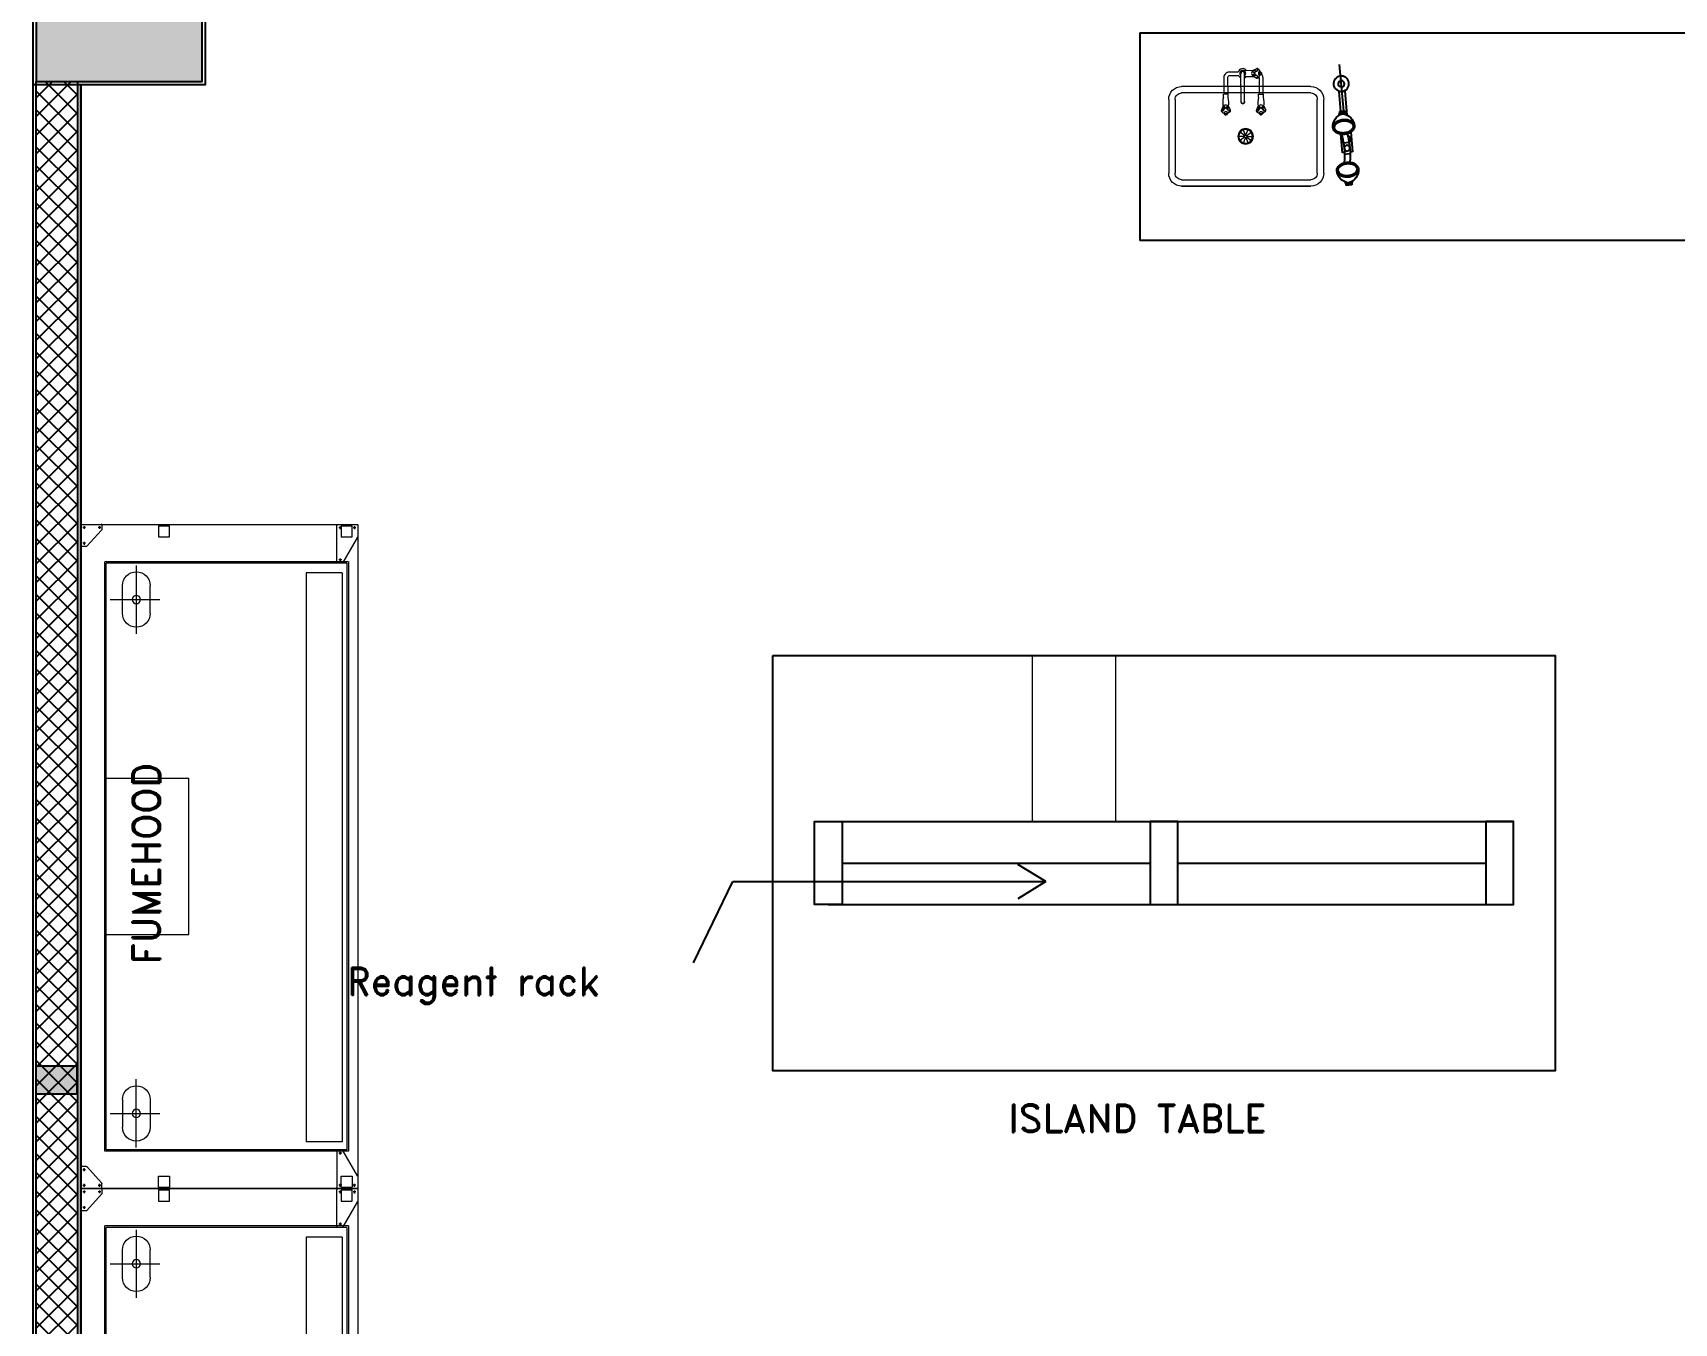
# Model space of a CAD drawing. Header units: millimetres. Extents: x -661525 to 498941, y 282148 to 1359693.
# Drawn here: x -253052 to -247122, y 616089 to 620751 of the extents above; entities that cross this region are included whole.
import ezdxf

# ---------------------------------------------------------------- set-up
doc = ezdxf.new("R2010")
doc.units = ezdxf.units.MM
doc.header["$LTSCALE"] = 2.5
doc.layers.get('0').update_dxf_attribs({"linetype": 'CONTINUOUS'})
for name, color, linetype in [('A-ANNO-TEXT', 7, 'CONTINUOUS'), ('A-COLS', 7, 'CONTINUOUS'), ('A-COLS-PATT', 252, 'CONTINUOUS'), ('A-WALL-2', 8, 'CONTINUOUS'), ('A-WALL-PATT-150', 8, 'CONTINUOUS'), ('A-WALL-PLAS', 8, 'CONTINUOUS'), ('equipmemt', 3, 'CONTINUOUS'), ('I-FURN', 14, 'CONTINUOUS')]:
    doc.layers.add(name, color=color, linetype=linetype)
doc.layers.add('DIM', color=47, linetype='CONTINUOUS', lineweight=18)
doc.layers.add('lab furniture', color=34, linetype='CONTINUOUS', lineweight=18)
doc.layers.get('equipmemt').off()
doc.styles.add('ROMAND', font='ROMAND')

# ---------------------------------------------------------------- blocks, each defined once
blk = doc.blocks.new('1800')
at = {"layer": 'lab furniture', "color": 8}
for p, q in [((38363586.4, 110663.2), (38363596.5, 110663.2)), ((38363591.5, 110668.3), (38363591.5, 110658.1)), ((38365972.5, 110663.2), (38365962.4, 110663.2)), ((38365967.5, 110668.3), (38365967.5, 110658.1)), ((38363586.4, 110612.2), (38363596.5, 110612.2)), ((38363591.5, 110617.3), (38363591.5, 110607.1)), ((38363702.4, 110612.2), (38363712.5, 110612.2)), ((38363707.5, 110617.3), (38363707.5, 110607.1)), ((38365972.5, 110612.2), (38365962.4, 110612.2)), ((38365967.5, 110617.3), (38365967.5, 110607.1)), ((38363579.5, 110125.2), (38363579.5, 109675.2)), ((38364497, 109765.3), (38364497, 110065.2)), ((38364497, 110065.2), (38365062, 110065.2)), ((38365062, 109765.3), (38365062, 110065.2)), ((38363579.5, 109677.5), (38363579.5, 109748.2)), ((38363586.1, 109742.3), (38363596.2, 109742.3)), ((38363591.1, 109747.4), (38363591.1, 109737.2)), ((38365062, 109765.3), (38364497, 109765.3)), ((38365972.9, 109742.3), (38365962.7, 109742.3)), ((38365967.9, 109747.4), (38365967.9, 109737.2)), ((38365979.5, 109677.5), (38365979.5, 109748.2)), ((38365979.5, 109677.5), (38365979.5, 109748.2)), ((38363657.2, 109675.2), (38363581.7, 109675.2)), ((38363586.1, 109686.8), (38363596.2, 109686.8)), ((38363591.1, 109691.9), (38363591.1, 109681.7)), ((38363642.9, 109686.8), (38363653, 109686.8)), ((38363647.9, 109691.9), (38363647.9, 109681.7)), ((38365901.7, 109675.2), (38365977.2, 109675.2)), ((38365916.1, 109686.8), (38365905.9, 109686.8)), ((38365911, 109691.9), (38365911, 109681.7)), ((38365972.9, 109686.8), (38365962.7, 109686.8)), ((38365967.9, 109691.9), (38365967.9, 109681.7))]:
    blk.add_line(p, q, dxfattribs=at)
at = {"layer": 'lab furniture', "color": 8, "ltscale": 40}
for p, q in [((38363625.4, 110674.7), (38363717.5, 110621.4)), ((38363715.5, 110600.2), (38363583.5, 110600.2)), ((38363719.5, 110617.9), (38363719.5, 110604.2)), ((38363581.7, 109750.4), (38363598.5, 109750.4)), ((38363599.9, 109749.9), (38363658.8, 109695.9)), ((38365959, 109749.9), (38365900.1, 109695.9)), ((38365977.2, 109750.4), (38365960.5, 109750.4)), ((38363659.5, 109694.3), (38363659.5, 109677.5)), ((38365899.5, 109694.3), (38365899.5, 109677.5))]:
    blk.add_line(p, q, dxfattribs=at)
at = {"layer": 'lab furniture', "color": 8, "ltscale": 300}
for p, q in [((38365933.5, 110674.7), (38365841.5, 110621.4)), ((38365844.5, 110641.2), (38363714.5, 110641.2)), ((38363714.5, 110641.2), (38363714.5, 109761.2)), ((38365839.5, 110636.2), (38363719.5, 110636.2)), ((38363719.5, 110636.2), (38363719.5, 109766.2)), ((38365803.9, 110618.7), (38363748.9, 110618.7)), ((38365803.9, 110618.7), (38365803.9, 110488.7)), ((38365839.5, 110636.2), (38365839.5, 109766.2)), ((38365839.5, 110617.9), (38365839.5, 110604.2)), ((38365843.5, 110600.2), (38365975.5, 110600.2)), ((38365844.5, 110641.2), (38365844.5, 109761.2)), ((38365856.5, 110612.2), (38365846.4, 110612.2)), ((38365851.5, 110617.3), (38365851.5, 110607.1)), ((38365803.9, 110488.7), (38363748.9, 110488.7)), ((38363714.5, 109761.2), (38365844.5, 109761.2)), ((38363719.5, 109766.2), (38365839.5, 109766.2))]:
    blk.add_line(p, q, dxfattribs=at)
at = {"layer": 'lab furniture', "color": 8, "ltscale": 20}
for p, q in [((38363624.5, 110655.2), (38363584.5, 110655.2)), ((38363624.5, 110655.2), (38363584.5, 110655.2)), ((38363584.5, 110615.2), (38363584.5, 110655.2)), ((38363584.5, 110615.2), (38363624.5, 110615.2)), ((38363624.5, 110615.2), (38363624.5, 110655.2)), ((38365934.5, 110655.2), (38365974.5, 110655.2)), ((38365934.5, 110615.2), (38365934.5, 110655.2)), ((38365974.5, 110615.2), (38365934.5, 110615.2)), ((38365974.5, 110615.2), (38365974.5, 110655.2)), ((38363624.5, 109995.2), (38363584.5, 109995.2)), ((38363584.5, 109955.2), (38363584.5, 109995.2)), ((38363584.5, 109955.2), (38363624.5, 109955.2)), ((38363624.5, 109955.2), (38363624.5, 109995.2)), ((38365934.5, 109995.2), (38365974.5, 109995.2)), ((38365934.5, 109955.2), (38365934.5, 109995.2)), ((38365974.5, 109955.2), (38365934.5, 109955.2)), ((38365974.5, 109955.2), (38365974.5, 109995.2))]:
    blk.add_line(p, q, dxfattribs=at)
at = {"layer": 'lab furniture', "color": 8, "ltscale": 85}
for p, q in [((38363748.9, 110618.7), (38363748.9, 110488.7)), ((38363901.2, 109925.2), (38363801.2, 109925.2)), ((38365657.8, 109925.2), (38365757.8, 109925.2)), ((38363901.2, 109825.2), (38363801.2, 109825.2)), ((38365657.8, 109825.2), (38365757.8, 109825.2))]:
    blk.add_line(p, q, dxfattribs=at)
at = {"layer": 'lab furniture', "color": 8, "ltscale": 30}
for p, q in [((38363850.9, 109781.2), (38363851.2, 109959.7)), ((38365708, 109781.2), (38365707.8, 109959.7)), ((38363727.9, 109875.2), (38363974.4, 109875.2)), ((38365831, 109875.2), (38365584.5, 109875.2))]:
    blk.add_line(p, q, dxfattribs=at)
at = {"layer": 'lab furniture', "color": 8}
blk.add_lwpolyline([(38363579.5, 110675.2), (38363579.5, 109675.2), (38365979.5, 109675.2), (38365979.5, 110675.2)], close=True, dxfattribs=at)
at = {"layer": 'lab furniture', "color": 8, "ltscale": 40}
for centre in [(38363591.5, 110663.2), (38365967.5, 110663.2), (38363591.5, 110612.2), (38363707.5, 110612.2), (38365967.5, 110612.2), (38363591.1, 109742.3), (38365967.8, 109742.3), (38363591.1, 109686.8), (38363647.9, 109686.8), (38365911, 109686.8), (38365967.8, 109686.8)]:
    blk.add_circle(centre, 2.5, dxfattribs=at)
at = {"layer": 'lab furniture', "color": 8, "ltscale": 300}
blk.add_circle((38365851.5, 110612.2), 2.5, dxfattribs=at)
at = {"layer": 'lab furniture', "color": 8, "ltscale": 85}
for centre in [(38363851.2, 109875.2), (38365707.8, 109875.2)]:
    blk.add_circle(centre, 15, dxfattribs=at)
at = {"layer": 'lab furniture', "color": 8, "ltscale": 40}
for centre, radius, start, end in [((38363623.4, 110671.2), 4, 59.93142, 90), ((38363715.5, 110604.2), 4, 270, 0), ((38363715.5, 110617.9), 4, 0, 59.93142), ((38365975.5, 110604.2), 4, 270, 0), ((38363581.7, 109748.2), 2.27, 90, 180), ((38363598.5, 109748.2), 2.27, 47.50289, 90), ((38365960.5, 109748.2), 2.27, 90, 132.49711), ((38365977.2, 109748.2), 2.27, 0, 90), ((38365981.7, 109748.2), 2.27, 90, 180), ((38363657.2, 109677.5), 2.27, 270, 0), ((38363657.2, 109694.3), 2.27, 0, 47.50289), ((38365901.7, 109694.3), 2.27, 132.49711, 180), ((38365901.7, 109677.5), 2.27, 180, 270)]:
    blk.add_arc(centre, radius, start, end, dxfattribs=at)
at = {"layer": 'lab furniture', "color": 8}
for centre, start, end in [((38365935.5, 110671.2), 90, 120.06858), ((38363583.5, 110604.2), 180, 270)]:
    blk.add_arc(centre, 4, start, end, dxfattribs=at)
at = {"layer": 'lab furniture', "color": 8, "ltscale": 300}
for centre, start, end in [((38365843.5, 110617.9), 120.06858, 180), ((38365843.5, 110604.2), 180, 270)]:
    blk.add_arc(centre, 4, start, end, dxfattribs=at)
at = {"layer": 'lab furniture', "color": 8, "ltscale": 85}
for centre, start, end in [((38363801.2, 109875.2), 90, 270), ((38363901.2, 109875.2), 270, 90), ((38365657.8, 109875.2), 90, 270), ((38365757.8, 109875.2), 270, 90)]:
    blk.add_arc(centre, 50, start, end, dxfattribs=at)
blk = doc.blocks.new('chiller')
at = {"layer": 'DIM', "color": 3}
for p, q in [((-387708.4, 673884.8), (-387408.4, 673884.8)), ((-387708.4, 673284.8), (-387708.4, 673884.8)), ((-387408.4, 673884.8), (-387408.4, 673284.8)), ((-387408.4, 673284.8), (-387708.4, 673284.8))]:
    blk.add_line(p, q, dxfattribs=at)

msp = doc.modelspace()

# ---------------------------------------------------------------- hatches: boundary and pattern name
at = {"layer": 'A-COLS-PATT'}
h = msp.add_hatch(color=256, dxfattribs=at)
h.dxf.hatch_style = 1
h.paths.add_polyline_path([(-252439.7, 621375.4), (-253039.7, 621375.4), (-253039.7, 620575.4), (-252439.7, 620575.4)])
h = msp.add_hatch(color=256, dxfattribs=at)
h.dxf.hatch_style = 1
h.paths.add_polyline_path([(-253041, 616917.6), (-252891, 616917.6), (-252891, 617017.6), (-253041, 617017.6)])
at = {"layer": 'A-WALL-PATT-150'}
h = msp.add_hatch(dxfattribs=at)
h.set_pattern_fill('ANSI37', color=254, scale=15, angle=360, style=0)
h.set_pattern_definition([(45, (95585.91, -161090.75), (-33.6759605, 33.6759605), []), (135, (95585.91, -161090.75), (-33.6759605, -33.6759605), [])])
h.paths.add_polyline_path([(-253039.7, 609454.3), (-252889.7, 609454.3), (-252889.7, 620575.4), (-253039.7, 620575.4)])

# ---------------------------------------------------------------- linework, layer by layer
at = {"color": 1, "linetype": 'ByBlock'}
for p, q in [((-248315.4, 620468), (-248330.8, 620637.2)), ((-248332.2, 620538.9), (-248311.7, 620540.7)), ((-248325.7, 620467.1), (-248332.2, 620538.9)), ((-248311.7, 620540.7), (-248303.8, 620454.6)), ((-248310.3, 620468.5), (-248330.8, 620466.6)), ((-248330.8, 620466.6), (-248330.2, 620459.8)), ((-248309.7, 620461.7), (-248310.3, 620468.5)), ((-248320.3, 620317.6), (-248326.4, 620384.9)), ((-248289.9, 620392.2), (-248283.4, 620321)), ((-248312.6, 620318.4), (-248320.3, 620317.6)), ((-248316.2, 620354.2), (-248295.7, 620356.1)), ((-248312.5, 620313.2), (-248291.9, 620315.1)), ((-248283.4, 620321), (-248292.1, 620320.2)), ((-248306.5, 620200), (-248307.1, 620206.8)), ((-248286, 620201.9), (-248306.5, 620200)), ((-248286.6, 620208.6), (-248286, 620201.9))]:
    msp.add_line(p, q, dxfattribs=at)
at = {"color": 1, "linetype": 'ByBlock', "extrusion": (0, 0, -1)}
for centre, major_axis, start_param, end_param in [((-248324.5, 620567.5), (-18.8, 20.5), 1.570795, 7.85398), ((-248324.5, 620567.5), (-7.65, 8.35), 1.570797298100033, 7.85398260527962), ((-248305.8, 620412.4), (-33, 36), 5.364691, 6.734164), ((-248325.3, 620404.9), (-20.5, 22.3), 5.90202, 6.328058), ((-248325.3, 620404.9), (-17, 18.5), 5.902018, 6.328055), ((-248318.2, 620396.4), (-27.9, 30.5), 0.044872, 0.371435), ((-248318.2, 620396.4), (-24.5, 26.7), 0.044871, 0.371435), ((-248312.8, 620382.5), (-38, 41.5), 0.371434, 0.65108), ((-248323.2, 620454.4), (-5.95, 6.49), 5.363466, 5.824853), ((-248321.2, 620453.7), (-7.34, 8.01), 5.824846, 6.239637), ((-248312.8, 620382.5), (-34.5, 37.7), 0.371421, 0.651067), ((-248319.9, 620452.3), (-8.6, 9.38), 6.239653, 6.601973), ((-248318.9, 620450.2), (-10.2, 11.1), 0.318779, 0.651076), ((-248318.9, 620450.2), (-10.2, 11.1), 0.651088, 0.983385), ((-248325.1, 620410.6), (-33, 36), 0.851183, 2.220656), ((-248312.8, 620382.5), (-38, 41.5), 0.651082, 0.930727), ((-248312.8, 620382.5), (-34.5, 37.7), 0.651074, 0.930719), ((-248318.4, 620452.5), (-8.6, 9.38), 0.983373, 1.345693), ((-248317.3, 620454), (-7.34, 8.01), 1.345701, 1.760492), ((-248315.6, 620455.1), (-5.95, 6.49), 1.760489, 2.221877), ((-248310, 620397.2), (-24.5, 26.7), 0.930735, 1.257299), ((-248310, 620397.2), (-27.9, 30.5), 0.930728, 1.257292), ((-248304.6, 620406.8), (-17, 18.5), 1.257289, 1.683326), ((-248304.6, 620406.8), (-20.5, 22.3), 1.25729, 1.683328), ((-248295.5, 620413.4), (-9.5, 10.3), 1.683327, 2.221877), ((-248295.5, 620413.4), (-12.9, 14.1), 1.683329, 2.221879), ((-248335.3, 620409.7), (-12.9, 14.1), 5.363474, 5.902023), ((-248335.3, 620409.7), (-12.9, 14.1), 4.824921, 5.36347), ((-248326.3, 620416.3), (-20.5, 22.3), 4.398881, 4.824919), ((-248335.3, 620409.7), (-9.5, 10.3), 5.363468, 5.902018), ((-248335.3, 620409.7), (-9.5, 10.3), 4.824918, 5.363468), ((-248326.3, 620416.3), (-17, 18.5), 4.398882, 4.82492), ((-248320.9, 620425.9), (-27.9, 30.5), 4.072319, 4.398882), ((-248320.9, 620425.9), (-24.5, 26.7), 4.072311, 4.398875), ((-248318.1, 620440.5), (-38, 41.5), 3.792666, 4.072311), ((-248318.1, 620440.5), (-34.5, 37.7), 3.792678, 4.072324), ((-248572.1, 620310.2), (-175.4, 191.4), 2.022399, 2.421354), ((-248306.1, 620365.5), (-10.4, 11.4), 4.592533, 5.906518), ((-248318.1, 620440.5), (-34.5, 37.7), 3.513023, 3.792668), ((-248318.1, 620440.5), (-38, 41.5), 3.513034, 3.792679), ((-248551.6, 620312.1), (-175.4, 191.4), 2.022399, 2.421354), ((-248306.1, 620365.5), (-10.4, 11.4), 1.07652, 3.120709), ((-248312.7, 620426.6), (-24.5, 26.7), 3.186464, 3.513028), ((-248312.7, 620426.6), (-27.9, 30.5), 3.186463, 3.513026), ((-248305.6, 620418.2), (-17, 18.5), 2.760427, 3.186465), ((-248305.6, 620418.2), (-20.5, 22.3), 2.760426, 3.186463), ((-248295.5, 620413.4), (-9.5, 10.3), 2.221869, 2.760419), ((-248295.5, 620413.4), (-12.9, 14.1), 2.221877, 2.760426), ((-248303.3, 620334.7), (-6.96, 7.59), 1.570797, 7.853982), ((-248321.2, 620255.1), (-12.9, 14.1), 5.363471, 5.902021), ((-248291.7, 620257.9), (-33, 36), 3.992775, 5.362248), ((-248321.2, 620255.1), (-12.9, 14.1), 4.824916, 5.363465), ((-248311.2, 620250.3), (-20.5, 22.3), 5.902018, 6.328056), ((-248312.2, 620261.7), (-20.5, 22.3), 4.398884, 4.824922), ((-248321.2, 620255.1), (-9.5, 10.3), 5.363476, 5.902026), ((-248321.2, 620255.1), (-9.5, 10.3), 4.824925, 5.363474), ((-248311.2, 620250.3), (-17, 18.5), 5.90202, 6.328058), ((-248312.2, 620261.7), (-17, 18.5), 4.398882, 4.82492), ((-248304.1, 620241.8), (-27.9, 30.5), 0.04487, 0.371433), ((-248304.1, 620241.8), (-24.5, 26.7), 0.044872, 0.371435), ((-248298.7, 620227.9), (-38, 41.5), 0.371424, 0.65107), ((-248298.7, 620227.9), (-34.5, 37.7), 0.371438, 0.651084), ((-248298.7, 620227.9), (-38, 41.5), 0.651072, 0.930718), ((-248298.7, 620227.9), (-34.5, 37.7), 0.651077, 0.930722), ((-248311, 620256.1), (-33, 36), 2.223098, 3.592571), ((-248295.9, 620242.6), (-24.5, 26.7), 0.930721, 1.257285), ((-248295.9, 620242.6), (-27.9, 30.5), 0.930728, 1.257292), ((-248298.6, 620272), (-24.5, 26.7), 3.186465, 3.513029), ((-248290.5, 620252.2), (-17, 18.5), 1.257288, 1.683326), ((-248290.5, 620252.2), (-20.5, 22.3), 1.257291, 1.683328), ((-248291.5, 620263.6), (-17, 18.5), 2.760424, 3.186461), ((-248291.5, 620263.6), (-20.5, 22.3), 2.760425, 3.186463), ((-248281.4, 620258.8), (-9.5, 10.3), 1.68333, 2.221879), ((-248281.4, 620258.8), (-9.5, 10.3), 2.221878, 2.760427), ((-248281.4, 620258.8), (-12.9, 14.1), 1.683327, 2.221876), ((-248281.4, 620258.8), (-12.9, 14.1), 2.221874, 2.760423), ((-248306.8, 620271.3), (-27.9, 30.5), 4.072318, 4.398882), ((-248306.8, 620271.3), (-24.5, 26.7), 4.072321, 4.398885), ((-248304, 620285.9), (-38, 41.5), 3.792684, 4.072329), ((-248304, 620285.9), (-34.5, 37.7), 3.792678, 4.072324), ((-248301.2, 620213.4), (-5.95, 6.49), 4.90208, 5.363468), ((-248299.4, 620214.5), (-7.34, 8.01), 4.487289, 4.90208), ((-248298.4, 620216), (-8.6, 9.38), 4.124965, 4.487286), ((-248297.8, 620218.3), (-10.2, 11.1), 3.792683, 4.12498), ((-248304, 620285.9), (-34.5, 37.7), 3.513024, 3.79267), ((-248304, 620285.9), (-38, 41.5), 3.513035, 3.79268), ((-248297.8, 620218.3), (-10.2, 11.1), 3.460372, 3.792669), ((-248296.8, 620216.1), (-8.6, 9.38), 3.098054, 3.460374), ((-248295.5, 620214.8), (-7.34, 8.01), 2.683259, 3.09805), ((-248293.6, 620214.1), (-5.95, 6.49), 2.221883, 2.68327), ((-248298.6, 620272), (-27.9, 30.5), 3.186465, 3.513028)]:
    msp.add_ellipse(centre, major_axis=major_axis, ratio=0.999997, start_param=start_param, end_param=end_param, dxfattribs=at)
at = {"layer": 'A-ANNO-TEXT', "color": 0, "ltscale": 0.5}
for p, q in [((-249391.5, 617684.5), (-249492.5, 617746.6)), ((-250664.8, 617390.7), (-250522.7, 617684.5)), ((-250522.7, 617684.5), (-249391.5, 617684.5)), ((-249391.5, 617684.5), (-249492.5, 617622.4))]:
    msp.add_line(p, q, dxfattribs=at)
at = {"layer": 'A-COLS'}
for points in [[(-252439.7, 621375.4), (-253039.7, 621375.4), (-253039.7, 620575.4), (-252439.7, 620575.4)], [(-253041, 616917.6), (-252891, 616917.6), (-252891, 617017.6), (-253041, 617017.6)]]:
    msp.add_lwpolyline(points, close=True, dxfattribs=at)
at = {"layer": 'A-WALL-2'}
for p, q in [((-253039.7, 609454.3), (-253039.7, 620575.4)), ((-252889.7, 609454.3), (-252889.7, 620575.4))]:
    msp.add_line(p, q, dxfattribs=at)
at = {"layer": 'A-WALL-PLAS'}
msp.add_line((-253051.7, 620564.4), (-253051.7, 609420.2), dxfattribs=at)
for points in [[(-253051.7, 621856.4), (-253051.7, 620564.4), (-252427.7, 620564.4), (-252427.7, 620914.4), (-251827.7, 620914.4), (-251827.7, 621020.4), (-251833.7, 621020.4), (-251833.7, 621026.4)], [(-252877.7, 620563.4), (-252877.7, 609466.3), (-252427.7, 609466.3), (-252427.7, 608867.3)], [(-252114.2, 608904.6), (-252428.6, 608877.2), (-252427.7, 609466.3), (-252877.7, 609466.3), (-252877.7, 620563.4)]]:
    msp.add_lwpolyline(points, dxfattribs=at)
at = {"layer": 'I-FURN', "color": 8}
for p, q in [((-249051.7, 620751.4), (-245201.7, 620751.4)), ((-250227.7, 617901.4), (-247701.7, 617901.4)), ((-250127.7, 617751.4), (-249014.7, 617751.4)), ((-248914.7, 617751.4), (-247801.7, 617751.4)), ((-250177.7, 617601.4), (-247751.7, 617601.4))]:
    msp.add_line(p, q, dxfattribs=at)
at = {"layer": 'I-FURN'}
for p in [(-249051.7, 620751.4), (-245951.7, 620001.4)]:
    msp.add_line(p, (-249051.7, 620001.4), dxfattribs=at)
msp.add_lwpolyline([(-250377.7, 618501.4), (-247551.7, 618501.4), (-247551.7, 617001.4), (-250377.7, 617001.4)], close=True, dxfattribs=at)
at = {"layer": 'I-FURN', "color": 5}
for points in [[(-250127.7, 617901.4), (-250127.7, 617601.4), (-250227.7, 617601.4), (-250227.7, 617901.4)], [(-249014.7, 617901.4), (-249014.7, 617601.4), (-248914.7, 617601.4), (-248914.7, 617901.4)], [(-247801.7, 617901.4), (-247801.7, 617601.4), (-247701.7, 617601.4), (-247701.7, 617901.4)]]:
    msp.add_lwpolyline(points, close=True, dxfattribs=at)
at = {"layer": 'lab furniture', "color": 8}
for p, q in [((-248696.7, 620609.5), (-248729.1, 620609.4)), ((-248689.1, 620608.2), (-248689.1, 620601.6)), ((-248681.8, 620614.2), (-248687.5, 620610.9)), ((-248687.5, 620598.8), (-248686.7, 620598.4)), ((-248686.5, 620502.6), (-248686.7, 620604.9)), ((-248680.3, 620615.8), (-248642.4, 620615.9)), ((-248673, 620610.9), (-248678.7, 620614.2)), ((-248673.6, 620502.6), (-248673.8, 620604.9)), ((-248673.7, 620598.4), (-248673, 620598.9)), ((-248671.4, 620601.6), (-248671.4, 620608.2)), ((-248640.3, 620608.2), (-248643.9, 620611.3)), ((-248640.3, 620601.7), (-248643.9, 620598.6)), ((-248643.3, 620614), (-248629, 620621.9)), ((-248643.3, 620614), (-248629, 620621.9)), ((-248642.2, 620616), (-248630.6, 620621)), ((-248642.2, 620616), (-248630.6, 620621)), ((-248629.5, 620614), (-248641.9, 620612.5)), ((-248629.5, 620614), (-248641.9, 620612.5)), ((-248629.4, 620596), (-248641.9, 620597.5)), ((-248629.4, 620596), (-248641.9, 620597.5)), ((-248639.2, 620606), (-248639.3, 620605)), ((-248639.2, 620603.9), (-248639.3, 620605)), ((-248629.1, 620612.8), (-248637.4, 620608.5)), ((-248629.1, 620597.2), (-248637.4, 620601.5)), ((-248637, 620605), (-248636.9, 620607.1)), ((-248637, 620605), (-248636.9, 620602.8)), ((-248629.1, 620612.8), (-248631.6, 620611.5)), ((-248629.1, 620597.2), (-248631.6, 620598.5)), ((-248627.8, 620621), (-248627.1, 620616.6)), ((-248627.8, 620621), (-248627.1, 620616.6)), ((-248625, 620621.6), (-248619.5, 620613.9)), ((-248625, 620621.6), (-248619.5, 620613.9)), ((-248612.3, 620606.4), (-248612.3, 620605)), ((-248612.3, 620603.6), (-248612.3, 620605)), ((-248714.4, 620557.3), (-248901.1, 620557.3)), ((-248748.8, 620589.7), (-248748.6, 620529.7)), ((-248734.8, 620589.7), (-248734.7, 620529.8)), ((-248694.5, 620595.5), (-248729, 620595.4)), ((-248434.4, 620557.3), (-248719.1, 620557.3)), ((-248673.7, 620594), (-248642.4, 620594)), ((-248643.2, 620595.9), (-248628.9, 620588)), ((-248643.2, 620595.9), (-248628.9, 620588)), ((-248642.2, 620593.9), (-248630.6, 620588.9)), ((-248642.2, 620593.9), (-248630.6, 620588.9)), ((-248627.7, 620588.9), (-248627.1, 620593.4)), ((-248627.7, 620588.9), (-248627.1, 620593.4)), ((-248624.9, 620588.4), (-248619.5, 620596.1)), ((-248624.9, 620588.4), (-248619.5, 620596.1)), ((-248621.5, 620589.9), (-248621.4, 620530)), ((-248607.5, 620589.9), (-248607.4, 620530)), ((-248947.8, 620510.7), (-248947.8, 620243.9)), ((-248924.5, 620510.7), (-248924.5, 620243.9)), ((-248714.4, 620534), (-248901.1, 620534)), ((-248750.7, 620485.4), (-248757.8, 620471.1)), ((-248752.7, 620484.3), (-248756.9, 620472.7)), ((-248750.5, 620471.6), (-248749.1, 620484.1)), ((-248733, 620529.8), (-248750.4, 620529.7)), ((-248750.3, 620518.1), (-248750.4, 620529.7)), ((-248749.4, 620471.2), (-248745.1, 620479.6)), ((-248744.8, 620482.4), (-248748, 620486.1)), ((-248741.6, 620479.2), (-248743.7, 620479.1)), ((-248742.7, 620481.4), (-248741.6, 620481.4)), ((-248740.5, 620481.4), (-248741.6, 620481.4)), ((-248741.6, 620479.2), (-248739.4, 620479.1)), ((-248738.3, 620482.5), (-248735.2, 620486.1)), ((-248733.8, 620471.3), (-248738.1, 620479.6)), ((-248732.6, 620471.6), (-248734.1, 620484.1)), ((-248732.9, 620518.2), (-248733, 620529.8)), ((-248732.5, 620485.4), (-248724.6, 620471.1)), ((-248730.5, 620484.4), (-248725.5, 620472.8)), ((-248434.4, 620534), (-248719.1, 620534)), ((-248623.4, 620485.6), (-248631.2, 620471.3)), ((-248625.4, 620484.6), (-248630.3, 620472.9)), ((-248623.3, 620471.8), (-248621.8, 620484.3)), ((-248623.1, 620530), (-248605.7, 620530)), ((-248623.1, 620518.4), (-248623.1, 620530)), ((-248622.1, 620471.5), (-248617.8, 620479.8)), ((-248617.6, 620482.7), (-248620.7, 620486.3)), ((-248614.3, 620479.4), (-248616.4, 620479.3)), ((-248615.4, 620481.6), (-248614.3, 620481.7)), ((-248613.2, 620481.6), (-248614.3, 620481.7)), ((-248614.3, 620479.4), (-248612.2, 620479.3)), ((-248611, 620482.7), (-248607.9, 620486.3)), ((-248606.5, 620471.5), (-248610.8, 620479.8)), ((-248605.3, 620471.8), (-248606.8, 620484.3)), ((-248605.7, 620518.4), (-248605.7, 620530)), ((-248605.2, 620485.7), (-248597.3, 620471.4)), ((-248603.2, 620484.6), (-248598.2, 620473)), ((-248411.1, 620243.9), (-248411.1, 620510.7)), ((-248387.8, 620243.9), (-248387.8, 620510.7)), ((-248757.5, 620467.1), (-248750.5, 620461.7)), ((-248756.9, 620469.9), (-248753.2, 620469.2)), ((-248742.9, 620454.5), (-248741.5, 620454.5)), ((-248740.1, 620454.5), (-248741.5, 620454.5)), ((-248724.9, 620467.2), (-248732.6, 620461.7)), ((-248725.5, 620469.9), (-248729.9, 620469.3)), ((-248630.9, 620467.3), (-248623.2, 620461.9)), ((-248630.3, 620470.1), (-248625.9, 620469.4)), ((-248615.7, 620454.7), (-248614.3, 620454.7)), ((-248612.9, 620454.7), (-248614.3, 620454.7)), ((-248597.7, 620467.4), (-248605.3, 620461.9)), ((-248598.2, 620470.2), (-248602.7, 620469.5)), ((-248673.5, 620377.3), (-248694.6, 620377.3)), ((-248672.8, 620379.5), (-248689.9, 620391.9)), ((-248672.8, 620375.1), (-248689.9, 620362.7)), ((-248670.9, 620380.9), (-248677.5, 620401)), ((-248670.9, 620373.8), (-248677.5, 620353.7)), ((-248668.6, 620380.9), (-248662.1, 620401)), ((-248668.6, 620373.8), (-248662.1, 620353.7)), ((-248666.7, 620379.5), (-248649.6, 620391.9)), ((-248666.7, 620375.1), (-248649.6, 620362.7)), ((-248666, 620377.3), (-248644.9, 620377.3)), ((-248901.1, 620220.6), (-248434.4, 620220.6)), ((-248901.1, 620197.3), (-248434.4, 620197.3)), ((-248434.4, 620197.3), (-248901.1, 620197.3))]:
    msp.add_line(p, q, dxfattribs=at)
for centre, radius, start, end in [((-248729, 620589.7), 19.7, 90.10139, 180.10139), ((-248680.2, 620604.9), 17.1, 39.89321, 164.35677), ((-248680.2, 620604.9), 10.9, 306.52496, 233.67781), ((-248680.2, 620604.9), 9.45, 140.39911, 159.80366), ((-248680.2, 620604.9), 9.45, 200.39911, 219.80366), ((-248680.2, 620604.9), 6.79, 342.7402, 197.46257), ((-248680.2, 620604.9), 6.48, 0.10139, 180.10139), ((-248680.2, 620604.9), 9.45, 80.39911, 99.80366), ((-248680.2, 620604.9), 9.45, 20.39911, 39.80366), ((-248680.2, 620604.9), 9.45, 320.39911, 339.80366), ((-248633.7, 620604.2), 14.6, 125.72947, 176.94703), ((-248633.7, 620605.8), 14.6, 183.2536, 234.47117), ((-248633.7, 620604.2), 14.6, 125.72947, 150.21457), ((-248633.7, 620605.8), 14.6, 209.9918, 234.47117), ((-248642.4, 620612.4), 1.89, 118.89322, 210.36504), ((-248642.4, 620612.4), 1.89, 118.89322, 213.78018), ((-248642.3, 620597.5), 1.89, 146.42045, 241.30741), ((-248642.3, 620597.5), 1.89, 149.87688, 241.30741), ((-248639.1, 620611.8), 3.76, 252.08007, 298.56772), ((-248639.1, 620598.1), 3.76, 61.63291, 108.12056), ((-248628.8, 620620.9), 1.02, 8.78889, 118.89334), ((-248628.8, 620620.9), 1.02, 8.78889, 118.89334), ((-248630.8, 620616.1), 3.77, 297.39508, 7.5071), ((-248630.8, 620616.1), 3.77, 297.39508, 7.5071), ((-248630.8, 620593.8), 3.77, 352.69353, 62.80556), ((-248630.8, 620593.8), 3.77, 352.69353, 62.80556), ((-248627.2, 620618.8), 3.61, 51.67538, 118.8934), ((-248627.2, 620618.8), 3.61, 51.67538, 118.8934), ((-248613.6, 620604.8), 10.1, 172.95829, 184.42448), ((-248614.5, 620604.9), 9.26, 160.49411, 172.95829), ((-248615.2, 620604.7), 8.57, 184.42448, 196.88866), ((-248617.1, 620604.1), 6.55, 196.88866, 212.85056), ((-248617.9, 620606.1), 5.66, 144.53221, 160.49411), ((-248620, 620602.2), 3.11, 212.85056, 236.10297), ((-248619.5, 620607.3), 3.68, 121.2798, 144.53221), ((-248620.6, 620601.4), 2.06, 236.10297, 268.69139), ((-248620.4, 620608.8), 1.9, 88.69139, 121.2798), ((-248620.6, 620601.4), 2.06, 268.69139, 301.2798), ((-248620.4, 620608.8), 1.9, 56.10297, 88.69139), ((-248603.6, 620623.3), 18.5, 210.56588, 240.00148), ((-248603.6, 620623.3), 18.5, 210.56588, 219.82254), ((-248603.5, 620586.7), 18.5, 120.19916, 149.63476), ((-248621.1, 620602.3), 3.11, 301.2798, 324.53221), ((-248603.5, 620586.7), 18.5, 140.37892, 149.63476), ((-248621.4, 620607.3), 3.68, 32.85056, 56.10297), ((-248623.9, 620604.3), 6.55, 324.53221, 340.49411), ((-248623.1, 620606.2), 5.66, 16.88866, 32.85056), ((-248625.8, 620604.9), 8.57, 340.49411, 352.95829), ((-248626.5, 620605.2), 9.26, 4.42448, 16.88866), ((-248627.4, 620605.1), 10.1, 352.95829, 4.42448), ((-248613.4, 620606.4), 1.02, 0.10032, 60.00147), ((-248613.4, 620603.6), 1.02, 300.19916, 0.10032), ((-248627.2, 620589.9), 19.7, 0.10139, 41.73194), ((-248729, 620589.7), 5.76, 90.10139, 180.10139), ((-248680.2, 620604.9), 17.1, 213.37583, 247.7677), ((-248680.2, 620604.9), 17.1, 292.43507, 320.30957), ((-248628.7, 620589.1), 1.02, 241.3073, 351.41175), ((-248628.7, 620589.1), 1.02, 241.3073, 351.41175), ((-248627.2, 620591.2), 3.61, 241.30724, 308.52526), ((-248627.2, 620591.2), 3.61, 241.30724, 308.52526), ((-248627.2, 620589.9), 5.76, 0.10139, 26.17622), ((-248740.8, 620475.8), 14.6, 93.2536, 144.47117), ((-248665.3, 620498.3), 87.3, 166.85163, 187.81071), ((-248749, 620484.5), 1.89, 56.42045, 151.30741), ((-248748.4, 620481.3), 3.76, 331.63291, 18.12056), ((-248742.4, 620475.8), 14.6, 35.72947, 86.94703), ((-248734.7, 620481.3), 3.76, 162.08007, 208.56772), ((-248734.1, 620484.5), 1.89, 28.89322, 123.78018), ((-248817.9, 620498), 87.3, 352.39206, 13.35114), ((-248680.1, 620502.6), 7.38, 151.50601, 28.69676), ((-248680.1, 620502.6), 6.48, 180.10139, 0.10139), ((-248538.1, 620498.5), 87.3, 166.85163, 187.81071), ((-248613.5, 620476.1), 14.6, 93.25574, 144.4733), ((-248621.7, 620484.7), 1.89, 56.42259, 151.30955), ((-248621.2, 620481.5), 3.76, 331.63505, 18.1227), ((-248615.1, 620476.1), 14.6, 35.73161, 86.94917), ((-248607.5, 620481.5), 3.76, 162.08221, 208.56986), ((-248606.9, 620484.7), 1.89, 28.89536, 123.78232), ((-248690.6, 620498.2), 87.3, 352.39206, 13.35114), ((-248754.7, 620469.3), 3.61, 151.30724, 218.52526), ((-248756.8, 620470.9), 1.02, 151.3073, 261.41175), ((-248752.7, 620473), 3.77, 262.69353, 332.80556), ((-248759.8, 620445.7), 18.5, 30.19916, 59.63476), ((-248745.2, 620462.8), 2.06, 146.10297, 178.69139), ((-248745.2, 620462.8), 2.06, 178.69139, 211.2798), ((-248744.3, 620462.2), 3.11, 122.85056, 146.10297), ((-248744.3, 620463.3), 3.11, 211.2798, 234.53221), ((-248742.3, 620466.1), 6.55, 234.53221, 250.49411), ((-248742.4, 620459.3), 6.55, 106.88866, 122.85056), ((-248741.6, 620468), 8.57, 250.49411, 262.95829), ((-248741.8, 620457.4), 8.57, 94.42448, 106.88866), ((-248742.9, 620455.5), 1.02, 210.19916, 270.10032), ((-248741.4, 620469.5), 10.1, 262.95829, 274.42448), ((-248741.7, 620455.8), 10.1, 82.95829, 94.42448), ((-248741.3, 620468.7), 9.26, 274.42448, 286.88866), ((-248741.6, 620456.7), 9.26, 70.49411, 82.95829), ((-248740.1, 620455.5), 1.02, 270.10032, 330.00147), ((-248723.2, 620445.7), 18.5, 120.56588, 150.00148), ((-248740.3, 620465.2), 5.66, 286.88866, 302.85056), ((-248740.4, 620460.1), 5.66, 54.53221, 70.49411), ((-248739.2, 620463.6), 3.68, 302.85056, 326.10297), ((-248739.3, 620461.7), 3.68, 31.2798, 54.53221), ((-248737.7, 620462.6), 1.9, 326.10297, 358.69139), ((-248737.7, 620462.6), 1.9, 358.69139, 31.2798), ((-248730.4, 620473), 3.77, 207.39508, 277.5071), ((-248725.7, 620471), 1.02, 278.78889, 28.89334), ((-248727.8, 620469.4), 3.61, 321.67538, 28.8934), ((-248628.1, 620469.6), 3.61, 151.30937, 218.5274), ((-248630.2, 620471.1), 1.02, 151.30944, 261.41388), ((-248625.4, 620473.2), 3.77, 262.69567, 332.80769), ((-248632.6, 620445.9), 18.5, 30.20129, 59.63689), ((-248618.1, 620462.8), 1.9, 148.92297, 181.51139), ((-248618.1, 620462.8), 1.9, 181.51139, 214.0998), ((-248616.5, 620461.9), 3.68, 125.67056, 148.92297), ((-248616.6, 620463.8), 3.68, 214.0998, 237.35221), ((-248615.4, 620460.3), 5.66, 109.70866, 125.67056), ((-248615.5, 620465.5), 5.66, 237.35221, 253.31411), ((-248614.2, 620456.9), 9.26, 97.24448, 109.70866), ((-248614.5, 620468.9), 9.26, 253.31411, 265.77829), ((-248615.7, 620455.7), 1.02, 210.2013, 270.10245), ((-248614.1, 620456), 10.1, 85.77829, 97.24448), ((-248614.4, 620469.8), 10.1, 265.77829, 277.24448), ((-248614, 620457.6), 8.57, 73.31411, 85.77829), ((-248614.2, 620468.2), 8.57, 277.24448, 289.70866), ((-248612.9, 620455.7), 1.02, 270.10245, 330.00361), ((-248595.9, 620446), 18.5, 120.56801, 150.00361), ((-248613.4, 620459.5), 6.55, 57.35221, 73.31411), ((-248613.6, 620466.3), 6.55, 289.70866, 305.67056), ((-248611.5, 620462.4), 3.11, 34.0998, 57.35221), ((-248611.6, 620463.5), 3.11, 305.67056, 328.92297), ((-248610.7, 620463), 2.06, 1.51139, 34.0998), ((-248610.7, 620463), 2.06, 328.92297, 1.51139), ((-248603.1, 620473.2), 3.77, 207.39722, 277.50924), ((-248598.4, 620471.2), 1.02, 278.79103, 28.89547), ((-248600.5, 620469.6), 3.61, 321.67751, 28.89553)]:
    msp.add_arc(centre, radius, start, end, dxfattribs=at)
at = {"layer": 'lab furniture', "color": 8, "extrusion": (0, 0, -1)}
for centre, major_axis, start_param, end_param in [((-248901.1, 620510.7), (33, 33), 3.926991, 5.497787), ((-248434.4, 620510.7), (33, -33), 3.926991, 5.497787), ((-248901.1, 620510.7), (16.5, -16.5), 2.356194, 3.926991), ((-248434.4, 620510.7), (16.5, 16.5), 5.497787, 7.068584), ((-248669.8, 620377.3), (19.8, -19.8), 3.926991, 10.210176), ((-248669.8, 620377.3), (17.6, -17.6), 3.926991, 10.210176), ((-248669.8, 620377.3), (-2.64, -2.64), 2.356194490150733, 8.639379797330319), ((-248901.1, 620243.9), (33, -33), 0.785398, 2.356194), ((-248901.1, 620243.9), (16.5, 16.5), 2.356194, 3.926991), ((-248434.4, 620243.9), (33, 33), 0.785398, 2.356194), ((-248434.4, 620243.9), (16.5, -16.5), 5.497787, 7.068584)]:
    msp.add_ellipse(centre, major_axis=major_axis, ratio=1, start_param=start_param, end_param=end_param, dxfattribs=at)

# ---------------------------------------------------------------- block references
at = {"layer": 'equipmemt', "color": 3}
msp.add_blockref('chiller', (138268, -55384.3), dxfattribs=at)
at = {"layer": 'lab furniture', "xscale": -1, "rotation": 270}
for p in [(-362553, -37747004), (-362553, -37749404)]:
    msp.add_blockref('1800', p, dxfattribs=at)

# ---------------------------------------------------------------- texts
at = {"layer": 'A-ANNO-TEXT', "color": 0, "ltscale": 0.5, "insert": (-252641.4, 619061.9), "char_height": 100, "width": 2623.643, "attachment_point": 6, "rotation": 90, "style": 'ROMAND'}
msp.add_mtext('\\A1;\\pxqc;{\\C6;FUMEHOOD}', dxfattribs=at)
at = {"layer": 'A-ANNO-TEXT', "color": 0, "ltscale": 0.5, "char_height": 100, "attachment_point": 6, "style": 'ROMAND'}
for s, insert, width in [('\\A1;\\pxqc;{\\C6;Reagent rack}', (-250999.5, 617308.1, -4.9), 2.728484105318785e-12), ('\\A1;\\pxqc;{\\C6;ISLAND TABLE}', (-247799.2, 616829.2), 2523.643)]:
    msp.add_mtext(s, dxfattribs=dict(at, insert=insert, width=width))

doc.saveas('drawing.dxf')
